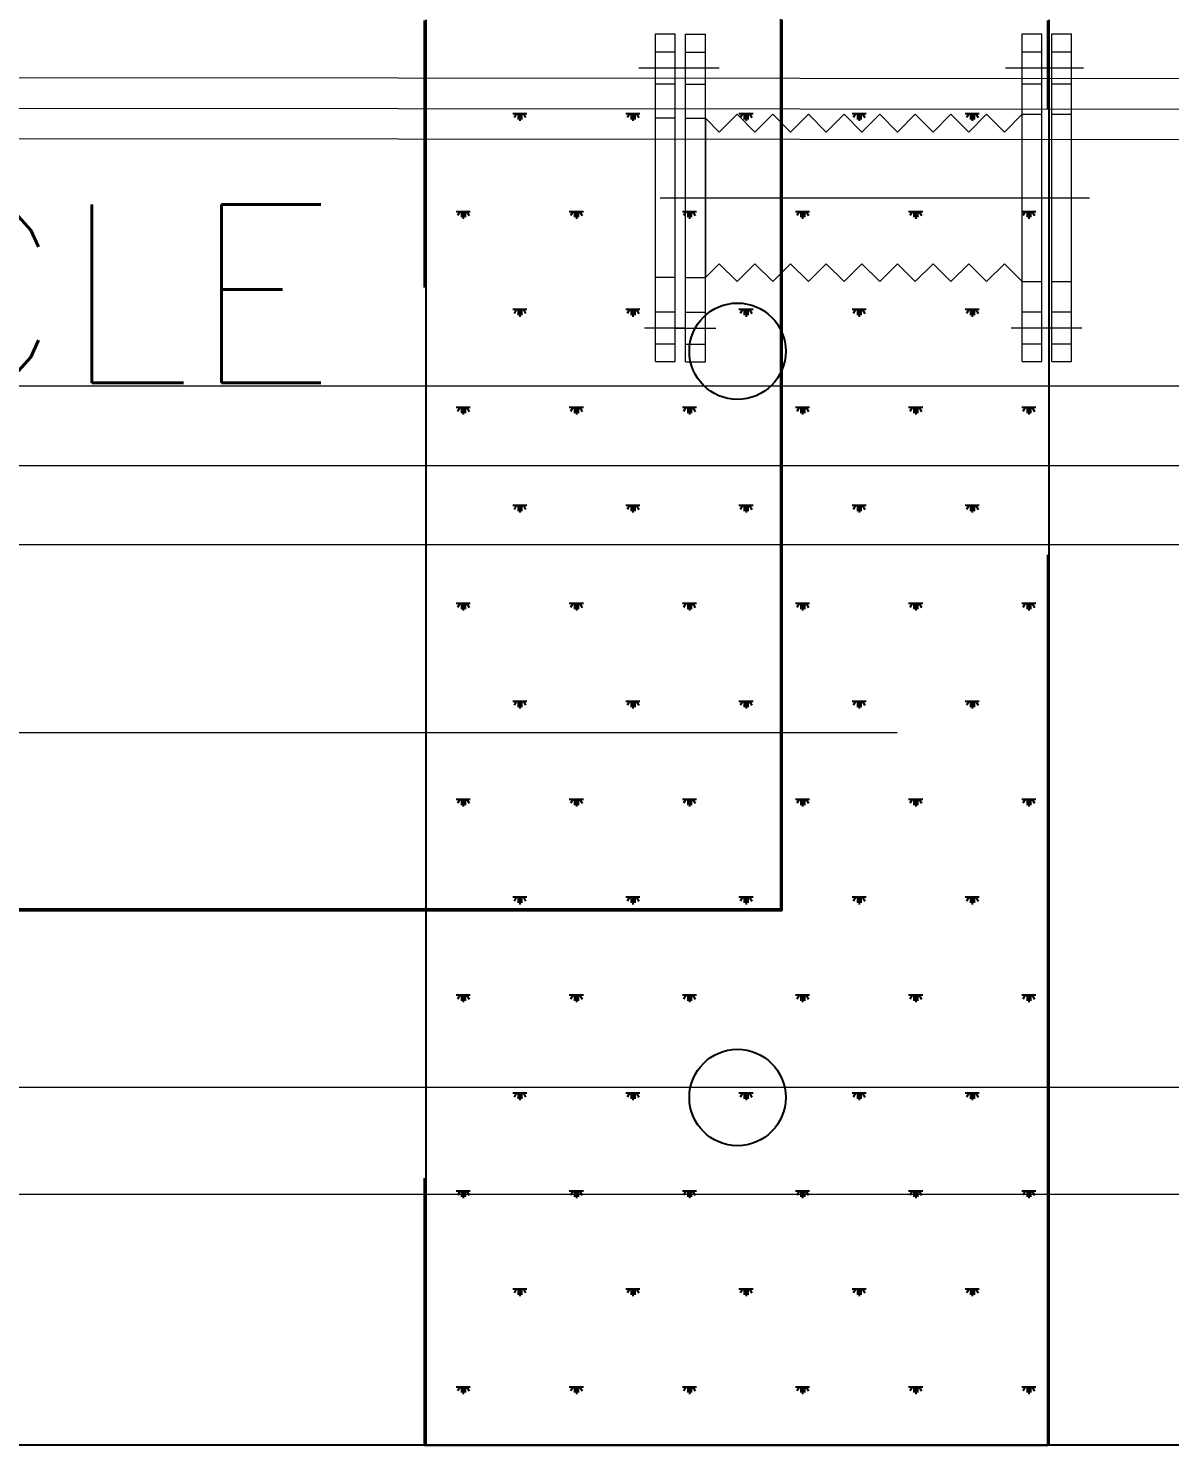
# Model space of a CAD drawing. Header units: metres. Extents: x 531759 to 532310, y 2675082 to 2675319.
# Drawn here: x 532016.953 to 532017.594, y 2675212.773 to 2675213.569 of the extents above; entities that cross this region are included whole.
import ezdxf

# ---------------------------------------------------------------- set-up
doc = ezdxf.new("R2010")
doc.units = ezdxf.units.M
doc.header["$MEASUREMENT"] = 0
for name, pattern in [('CENTER', [2, 1.25, -0.25, 0.25, -0.25]), ('CENTER2', [1.125, 0.75, -0.125, 0.125, -0.125]), ('DASHED', [0.75, 0.5, -0.25]), ('HIDDEN', [0.375, 0.25, -0.125])]:
    doc.linetypes.add(name, pattern=pattern)
doc.layers.add('IDT', color=7, linetype='Continuous')
doc.layers.add('MMS Block Numbering', color=7, linetype='Continuous')
doc.styles.add('Adani Regular', font='Adani Regular.ttf')
doc.styles.add('RomanS', font='romans.shx')
doc.linetypes.add('FOUNDATION LAYOUT$0$FENCELINE1', pattern='A,6.35,-2.54,[133,ltypeshp.shx,S=2.54,R=0,X=-2.54,Y=0],-2.54,25.4', length=36.83)

# ---------------------------------------------------------------- blocks, each defined once
blk = doc.blocks.new('IDT')
at = {"layer": 'IDT', "color": 8}
for p, q in [((23.40527, 22.48539), (23.40527, 21.68539)), ((23.75527, 22.48539), (23.40527, 22.48539)), ((23.75527, 21.68539), (23.75527, 22.48539)), ((23.55603, 22.18462), (23.55603, 21.68462)), ((23.55603, 22.18462), (24.75603, 22.18462)), ((23.55603, 22.18462), (23.55603, 21.68462)), ((23.55603, 22.18462), (24.75603, 22.18462))]:
    blk.add_line(p, q, dxfattribs=at)
at = {"layer": 'IDT', "color": 8, "linetype": 'HIDDEN', "ltscale": 2}
for p, q in [((23.40603, 22.48562), (23.40603, 21.68562)), ((23.75603, 22.48562), (23.40603, 22.48562)), ((23.40603, 22.48562), (23.40603, 21.68562)), ((23.75603, 22.48562), (23.40603, 22.48562)), ((23.75603, 22.48562), (23.75603, 22.33562)), ((23.75603, 22.48562), (23.75603, 22.33562)), ((23.75603, 21.83562), (23.75603, 21.68562)), ((23.75603, 21.83562), (23.75603, 21.68562))]:
    blk.add_line(p, q, dxfattribs=at)
at = {"layer": 'IDT', "color": 8, "linetype": 'Continuous'}
for p, q in [((23.41677, 22.45293), (23.41677, 22.4569)), ((23.48027, 22.45293), (23.48027, 22.4569)), ((23.54377, 22.45293), (23.54377, 22.4569)), ((23.60727, 22.45293), (23.60727, 22.4569)), ((23.67077, 22.45293), (23.67077, 22.4569)), ((23.73427, 22.45293), (23.73427, 22.4569)), ((23.4128, 22.45293), (23.42074, 22.45293)), ((23.41479, 22.45293), (23.41352, 22.45513)), ((23.41578, 22.45293), (23.41578, 22.4561)), ((23.41776, 22.45293), (23.41776, 22.4561)), ((23.41876, 22.45293), (23.42003, 22.45513)), ((23.4763, 22.45293), (23.48424, 22.45293)), ((23.47829, 22.45293), (23.47702, 22.45513)), ((23.47928, 22.45293), (23.47928, 22.4561)), ((23.48126, 22.45293), (23.48126, 22.4561)), ((23.48226, 22.45293), (23.48353, 22.45513)), ((23.5398, 22.45293), (23.54774, 22.45293)), ((23.54179, 22.45293), (23.54052, 22.45513)), ((23.54278, 22.45293), (23.54278, 22.4561)), ((23.54476, 22.45293), (23.54476, 22.4561)), ((23.54576, 22.45293), (23.54703, 22.45513)), ((23.6033, 22.45293), (23.61124, 22.45293)), ((23.60529, 22.45293), (23.60402, 22.45513)), ((23.60628, 22.45293), (23.60628, 22.4561)), ((23.60826, 22.45293), (23.60826, 22.4561)), ((23.60926, 22.45293), (23.61053, 22.45513)), ((23.6668, 22.45293), (23.67474, 22.45293)), ((23.66879, 22.45293), (23.66752, 22.45513)), ((23.66978, 22.45293), (23.66978, 22.4561)), ((23.67176, 22.45293), (23.67176, 22.4561)), ((23.67276, 22.45293), (23.67403, 22.45513)), ((23.7303, 22.45293), (23.73824, 22.45293)), ((23.73229, 22.45293), (23.73102, 22.45513)), ((23.73328, 22.45293), (23.73328, 22.4561)), ((23.73526, 22.45293), (23.73526, 22.4561)), ((23.73626, 22.45293), (23.73753, 22.45513)), ((23.44753, 22.39793), (23.44753, 22.40111)), ((23.44852, 22.39793), (23.44852, 22.4019)), ((23.44951, 22.39793), (23.44951, 22.40111)), ((23.51103, 22.39793), (23.51103, 22.40111)), ((23.51202, 22.39793), (23.51202, 22.4019)), ((23.51301, 22.39793), (23.51301, 22.40111)), ((23.57453, 22.39793), (23.57453, 22.40111)), ((23.57552, 22.39793), (23.57552, 22.4019)), ((23.57651, 22.39793), (23.57651, 22.40111)), ((23.63803, 22.39793), (23.63803, 22.40111)), ((23.63902, 22.39793), (23.63902, 22.4019)), ((23.64001, 22.39793), (23.64001, 22.40111)), ((23.70153, 22.39793), (23.70153, 22.40111)), ((23.70252, 22.39793), (23.70252, 22.4019)), ((23.70351, 22.39793), (23.70351, 22.40111)), ((23.44455, 22.39793), (23.45249, 22.39793)), ((23.44654, 22.39793), (23.44527, 22.40013)), ((23.45051, 22.39794), (23.45178, 22.40013)), ((23.50805, 22.39793), (23.51599, 22.39793)), ((23.51004, 22.39793), (23.50877, 22.40013)), ((23.51401, 22.39794), (23.51528, 22.40013)), ((23.57155, 22.39793), (23.57949, 22.39793)), ((23.57354, 22.39793), (23.57227, 22.40013)), ((23.57751, 22.39794), (23.57878, 22.40013)), ((23.63505, 22.39793), (23.64299, 22.39793)), ((23.63704, 22.39793), (23.63577, 22.40013)), ((23.64101, 22.39794), (23.64228, 22.40013)), ((23.69855, 22.39793), (23.70649, 22.39793)), ((23.70054, 22.39793), (23.69927, 22.40013)), ((23.70451, 22.39794), (23.70578, 22.40013)), ((23.41578, 22.34294), (23.41578, 22.34612)), ((23.41677, 22.34294), (23.41677, 22.34691)), ((23.41776, 22.34294), (23.41776, 22.34612)), ((23.47928, 22.34294), (23.47928, 22.34612)), ((23.48027, 22.34294), (23.48027, 22.34691)), ((23.48126, 22.34294), (23.48126, 22.34612)), ((23.54278, 22.34294), (23.54278, 22.34612)), ((23.54377, 22.34294), (23.54377, 22.34691)), ((23.54476, 22.34294), (23.54476, 22.34612)), ((23.60628, 22.34294), (23.60628, 22.34612)), ((23.60727, 22.34294), (23.60727, 22.34691)), ((23.60826, 22.34294), (23.60826, 22.34612)), ((23.66978, 22.34294), (23.66978, 22.34612)), ((23.67077, 22.34294), (23.67077, 22.34691)), ((23.67176, 22.34294), (23.67176, 22.34612)), ((23.73328, 22.34294), (23.73328, 22.34612)), ((23.73427, 22.34294), (23.73427, 22.34691)), ((23.73526, 22.34294), (23.73526, 22.34612)), ((23.4128, 22.34294), (23.42074, 22.34294)), ((23.41479, 22.34294), (23.41352, 22.34514)), ((23.41876, 22.34294), (23.42003, 22.34514)), ((23.4763, 22.34294), (23.48424, 22.34294)), ((23.47829, 22.34294), (23.47702, 22.34514)), ((23.48226, 22.34294), (23.48353, 22.34514)), ((23.5398, 22.34294), (23.54774, 22.34294)), ((23.54179, 22.34294), (23.54052, 22.34514)), ((23.54576, 22.34294), (23.54703, 22.34514)), ((23.6033, 22.34294), (23.61124, 22.34294)), ((23.60529, 22.34294), (23.60402, 22.34514)), ((23.60926, 22.34294), (23.61053, 22.34514)), ((23.6668, 22.34294), (23.67474, 22.34294)), ((23.66879, 22.34294), (23.66752, 22.34514)), ((23.67276, 22.34294), (23.67403, 22.34514)), ((23.7303, 22.34294), (23.73824, 22.34294)), ((23.73229, 22.34294), (23.73102, 22.34514)), ((23.73626, 22.34294), (23.73753, 22.34514)), ((23.44654, 22.28795), (23.44527, 22.29015)), ((23.44753, 22.28795), (23.44753, 22.29112)), ((23.44852, 22.28795), (23.44852, 22.29192)), ((23.44951, 22.28795), (23.44951, 22.29112)), ((23.45051, 22.28795), (23.45178, 22.29015)), ((23.51004, 22.28795), (23.50877, 22.29015)), ((23.51103, 22.28795), (23.51103, 22.29112)), ((23.51202, 22.28795), (23.51202, 22.29192)), ((23.51301, 22.28795), (23.51301, 22.29112)), ((23.51401, 22.28795), (23.51528, 22.29015)), ((23.57354, 22.28795), (23.57227, 22.29015)), ((23.57453, 22.28795), (23.57453, 22.29112)), ((23.57552, 22.28795), (23.57552, 22.29192)), ((23.57651, 22.28795), (23.57651, 22.29112)), ((23.57751, 22.28795), (23.57878, 22.29015)), ((23.63704, 22.28795), (23.63577, 22.29015)), ((23.63803, 22.28795), (23.63803, 22.29112)), ((23.63902, 22.28795), (23.63902, 22.29192)), ((23.64001, 22.28795), (23.64001, 22.29112)), ((23.64101, 22.28795), (23.64228, 22.29015)), ((23.70054, 22.28795), (23.69927, 22.29015)), ((23.70153, 22.28795), (23.70153, 22.29112)), ((23.70252, 22.28795), (23.70252, 22.29192)), ((23.70351, 22.28795), (23.70351, 22.29112)), ((23.70451, 22.28795), (23.70578, 22.29015)), ((23.44455, 22.28795), (23.45249, 22.28795)), ((23.50805, 22.28795), (23.51599, 22.28795)), ((23.57155, 22.28795), (23.57949, 22.28795)), ((23.63505, 22.28795), (23.64299, 22.28795)), ((23.69855, 22.28795), (23.70649, 22.28795)), ((23.41479, 22.23296), (23.41352, 22.23516)), ((23.41578, 22.23296), (23.41578, 22.23613)), ((23.41677, 22.23296), (23.41677, 22.23693)), ((23.41776, 22.23296), (23.41776, 22.23613)), ((23.41876, 22.23296), (23.42003, 22.23516)), ((23.47829, 22.23296), (23.47702, 22.23516)), ((23.47928, 22.23296), (23.47928, 22.23613)), ((23.48027, 22.23296), (23.48027, 22.23693)), ((23.48126, 22.23296), (23.48126, 22.23613)), ((23.48226, 22.23296), (23.48353, 22.23516)), ((23.54179, 22.23296), (23.54052, 22.23516)), ((23.54278, 22.23296), (23.54278, 22.23613)), ((23.54377, 22.23296), (23.54377, 22.23693)), ((23.54476, 22.23296), (23.54476, 22.23613)), ((23.54576, 22.23296), (23.54703, 22.23516)), ((23.60529, 22.23296), (23.60402, 22.23516)), ((23.60628, 22.23296), (23.60628, 22.23613)), ((23.60727, 22.23296), (23.60727, 22.23693)), ((23.60826, 22.23296), (23.60826, 22.23613)), ((23.60926, 22.23296), (23.61053, 22.23516)), ((23.66879, 22.23296), (23.66752, 22.23516)), ((23.66978, 22.23296), (23.66978, 22.23613)), ((23.67077, 22.23296), (23.67077, 22.23693)), ((23.67176, 22.23296), (23.67176, 22.23613)), ((23.67276, 22.23296), (23.67403, 22.23516)), ((23.73229, 22.23296), (23.73102, 22.23516)), ((23.73328, 22.23296), (23.73328, 22.23613)), ((23.73427, 22.23296), (23.73427, 22.23693)), ((23.73526, 22.23296), (23.73526, 22.23613)), ((23.73626, 22.23296), (23.73753, 22.23516)), ((23.4128, 22.23296), (23.42074, 22.23296)), ((23.4763, 22.23296), (23.48424, 22.23296)), ((23.5398, 22.23296), (23.54774, 22.23296)), ((23.6033, 22.23296), (23.61124, 22.23296)), ((23.6668, 22.23296), (23.67474, 22.23296)), ((23.7303, 22.23296), (23.73824, 22.23296)), ((23.44654, 22.17796), (23.44527, 22.18016)), ((23.44753, 22.17796), (23.44753, 22.18114)), ((23.44852, 22.17796), (23.44852, 22.18193)), ((23.44951, 22.17796), (23.44951, 22.18114)), ((23.45051, 22.17796), (23.45178, 22.18016)), ((23.51004, 22.17796), (23.50877, 22.18016)), ((23.51103, 22.17796), (23.51103, 22.18114)), ((23.51202, 22.17796), (23.51202, 22.18193)), ((23.51301, 22.17796), (23.51301, 22.18114)), ((23.51401, 22.17796), (23.51528, 22.18016)), ((23.57354, 22.17796), (23.57227, 22.18016)), ((23.57453, 22.17796), (23.57453, 22.18114)), ((23.57552, 22.17796), (23.57552, 22.18193)), ((23.57651, 22.17796), (23.57651, 22.18114)), ((23.57751, 22.17796), (23.57878, 22.18016)), ((23.63704, 22.17796), (23.63577, 22.18016)), ((23.63803, 22.17796), (23.63803, 22.18114)), ((23.63902, 22.17796), (23.63902, 22.18193)), ((23.64001, 22.17796), (23.64001, 22.18114)), ((23.64101, 22.17796), (23.64228, 22.18016)), ((23.70054, 22.17796), (23.69927, 22.18016)), ((23.70153, 22.17796), (23.70153, 22.18114)), ((23.70252, 22.17796), (23.70252, 22.18193)), ((23.70351, 22.17796), (23.70351, 22.18114)), ((23.70451, 22.17796), (23.70578, 22.18016)), ((23.44455, 22.17796), (23.45249, 22.17796)), ((23.50805, 22.17796), (23.51599, 22.17796)), ((23.57155, 22.17796), (23.57949, 22.17796)), ((23.63505, 22.17796), (23.64299, 22.17796)), ((23.69855, 22.17796), (23.70649, 22.17796)), ((23.4128, 22.12297), (23.42074, 22.12297)), ((23.41479, 22.12297), (23.41352, 22.12517)), ((23.41578, 22.12297), (23.41578, 22.12615)), ((23.41677, 22.12297), (23.41677, 22.12694)), ((23.41776, 22.12297), (23.41776, 22.12615)), ((23.41876, 22.12297), (23.42003, 22.12517)), ((23.4763, 22.12297), (23.48424, 22.12297)), ((23.47829, 22.12297), (23.47702, 22.12517)), ((23.47928, 22.12297), (23.47928, 22.12615)), ((23.48027, 22.12297), (23.48027, 22.12694)), ((23.48126, 22.12297), (23.48126, 22.12615)), ((23.48226, 22.12297), (23.48353, 22.12517)), ((23.5398, 22.12297), (23.54774, 22.12297)), ((23.54179, 22.12297), (23.54052, 22.12517)), ((23.54278, 22.12297), (23.54278, 22.12615)), ((23.54377, 22.12297), (23.54377, 22.12694)), ((23.54476, 22.12297), (23.54476, 22.12615)), ((23.54576, 22.12297), (23.54703, 22.12517)), ((23.6033, 22.12297), (23.61124, 22.12297)), ((23.60529, 22.12297), (23.60402, 22.12517)), ((23.60628, 22.12297), (23.60628, 22.12615)), ((23.60727, 22.12297), (23.60727, 22.12694)), ((23.60826, 22.12297), (23.60826, 22.12615)), ((23.60926, 22.12297), (23.61053, 22.12517)), ((23.6668, 22.12297), (23.67474, 22.12297)), ((23.66879, 22.12297), (23.66752, 22.12517)), ((23.66978, 22.12297), (23.66978, 22.12615)), ((23.67077, 22.12297), (23.67077, 22.12694)), ((23.67176, 22.12297), (23.67176, 22.12615)), ((23.67276, 22.12297), (23.67403, 22.12517)), ((23.7303, 22.12297), (23.73824, 22.12297)), ((23.73229, 22.12297), (23.73102, 22.12517)), ((23.73328, 22.12297), (23.73328, 22.12615)), ((23.73427, 22.12297), (23.73427, 22.12694)), ((23.73526, 22.12297), (23.73526, 22.12615)), ((23.73626, 22.12297), (23.73753, 22.12517)), ((23.44455, 22.06798), (23.45249, 22.06798)), ((23.44654, 22.06798), (23.44527, 22.07018)), ((23.44753, 22.06798), (23.44753, 22.07115)), ((23.44852, 22.06798), (23.44852, 22.07195)), ((23.44951, 22.06798), (23.44951, 22.07115)), ((23.45051, 22.06798), (23.45178, 22.07018)), ((23.50805, 22.06798), (23.51599, 22.06798)), ((23.51004, 22.06798), (23.50877, 22.07018)), ((23.51103, 22.06798), (23.51103, 22.07115)), ((23.51202, 22.06798), (23.51202, 22.07195)), ((23.51301, 22.06798), (23.51301, 22.07115)), ((23.51401, 22.06798), (23.51528, 22.07018)), ((23.57155, 22.06798), (23.57949, 22.06798)), ((23.57354, 22.06798), (23.57227, 22.07018)), ((23.57453, 22.06798), (23.57453, 22.07115)), ((23.57552, 22.06798), (23.57552, 22.07195)), ((23.57651, 22.06798), (23.57651, 22.07115)), ((23.57751, 22.06798), (23.57878, 22.07018)), ((23.63505, 22.06798), (23.64299, 22.06798)), ((23.63704, 22.06798), (23.63577, 22.07018)), ((23.63803, 22.06798), (23.63803, 22.07115)), ((23.63902, 22.06798), (23.63902, 22.07195)), ((23.64001, 22.06798), (23.64001, 22.07115)), ((23.64101, 22.06798), (23.64228, 22.07018)), ((23.69855, 22.06798), (23.70649, 22.06798)), ((23.70054, 22.06798), (23.69927, 22.07018)), ((23.70153, 22.06798), (23.70153, 22.07115)), ((23.70252, 22.06798), (23.70252, 22.07195)), ((23.70351, 22.06798), (23.70351, 22.07115)), ((23.70451, 22.06798), (23.70578, 22.07018)), ((23.4128, 22.01299), (23.42074, 22.01299)), ((23.41479, 22.01299), (23.41352, 22.01519)), ((23.41578, 22.01299), (23.41578, 22.01616)), ((23.41677, 22.01299), (23.41677, 22.01696)), ((23.41776, 22.01299), (23.41776, 22.01616)), ((23.41876, 22.01299), (23.42003, 22.01519)), ((23.4763, 22.01299), (23.48424, 22.01299)), ((23.47829, 22.01299), (23.47702, 22.01519)), ((23.47928, 22.01299), (23.47928, 22.01616)), ((23.48027, 22.01299), (23.48027, 22.01696)), ((23.48126, 22.01299), (23.48126, 22.01616)), ((23.48226, 22.01299), (23.48353, 22.01519)), ((23.5398, 22.01299), (23.54774, 22.01299)), ((23.54179, 22.01299), (23.54052, 22.01519)), ((23.54278, 22.01299), (23.54278, 22.01616)), ((23.54377, 22.01299), (23.54377, 22.01696)), ((23.54476, 22.01299), (23.54476, 22.01616)), ((23.54576, 22.01299), (23.54703, 22.01519)), ((23.6033, 22.01299), (23.61124, 22.01299)), ((23.60529, 22.01299), (23.60402, 22.01519)), ((23.60628, 22.01299), (23.60628, 22.01616)), ((23.60727, 22.01299), (23.60727, 22.01696)), ((23.60826, 22.01299), (23.60826, 22.01616)), ((23.60926, 22.01299), (23.61053, 22.01519)), ((23.6668, 22.01299), (23.67474, 22.01299)), ((23.66879, 22.01299), (23.66752, 22.01519)), ((23.66978, 22.01299), (23.66978, 22.01616)), ((23.67077, 22.01299), (23.67077, 22.01696)), ((23.67176, 22.01299), (23.67176, 22.01616)), ((23.67276, 22.01299), (23.67403, 22.01519)), ((23.7303, 22.01299), (23.73824, 22.01299)), ((23.73229, 22.01299), (23.73102, 22.01519)), ((23.73328, 22.01299), (23.73328, 22.01616)), ((23.73427, 22.01299), (23.73427, 22.01696)), ((23.73526, 22.01299), (23.73526, 22.01616)), ((23.73626, 22.01299), (23.73753, 22.01519)), ((23.44455, 21.95799), (23.45249, 21.95799)), ((23.44654, 21.95799), (23.44527, 21.96019)), ((23.44753, 21.95799), (23.44753, 21.96117)), ((23.44852, 21.95799), (23.44852, 21.96196)), ((23.44951, 21.95799), (23.44951, 21.96117)), ((23.45051, 21.95799), (23.45178, 21.96019)), ((23.50805, 21.95799), (23.51599, 21.95799)), ((23.51004, 21.95799), (23.50877, 21.96019)), ((23.51103, 21.95799), (23.51103, 21.96117)), ((23.51202, 21.95799), (23.51202, 21.96196)), ((23.51301, 21.95799), (23.51301, 21.96117)), ((23.51401, 21.95799), (23.51528, 21.96019)), ((23.57155, 21.95799), (23.57949, 21.95799)), ((23.57354, 21.95799), (23.57227, 21.96019)), ((23.57453, 21.95799), (23.57453, 21.96117)), ((23.57552, 21.95799), (23.57552, 21.96196)), ((23.57651, 21.95799), (23.57651, 21.96117)), ((23.57751, 21.95799), (23.57878, 21.96019)), ((23.63505, 21.95799), (23.64299, 21.95799)), ((23.63704, 21.95799), (23.63577, 21.96019)), ((23.63803, 21.95799), (23.63803, 21.96117)), ((23.63902, 21.95799), (23.63902, 21.96196)), ((23.64001, 21.95799), (23.64001, 21.96117)), ((23.64101, 21.95799), (23.64228, 21.96019)), ((23.69855, 21.95799), (23.70649, 21.95799)), ((23.70054, 21.95799), (23.69927, 21.96019)), ((23.70153, 21.95799), (23.70153, 21.96117)), ((23.70252, 21.95799), (23.70252, 21.96196)), ((23.70351, 21.95799), (23.70351, 21.96117)), ((23.70451, 21.95799), (23.70578, 21.96019)), ((23.4128, 21.903), (23.42074, 21.903)), ((23.41479, 21.903), (23.41352, 21.9052)), ((23.41578, 21.903), (23.41578, 21.90618)), ((23.41677, 21.903), (23.41677, 21.90697)), ((23.41776, 21.903), (23.41776, 21.90618)), ((23.41876, 21.903), (23.42003, 21.9052)), ((23.4763, 21.903), (23.48424, 21.903)), ((23.47829, 21.903), (23.47702, 21.9052)), ((23.47928, 21.903), (23.47928, 21.90618)), ((23.48027, 21.903), (23.48027, 21.90697)), ((23.48126, 21.903), (23.48126, 21.90618)), ((23.48226, 21.903), (23.48353, 21.9052)), ((23.5398, 21.903), (23.54774, 21.903)), ((23.54179, 21.903), (23.54052, 21.9052)), ((23.54278, 21.903), (23.54278, 21.90618)), ((23.54377, 21.903), (23.54377, 21.90697)), ((23.54476, 21.903), (23.54476, 21.90618)), ((23.54576, 21.903), (23.54703, 21.9052)), ((23.6033, 21.903), (23.61124, 21.903)), ((23.60529, 21.903), (23.60402, 21.9052)), ((23.60628, 21.903), (23.60628, 21.90618)), ((23.60727, 21.903), (23.60727, 21.90697)), ((23.60826, 21.903), (23.60826, 21.90618)), ((23.60926, 21.903), (23.61053, 21.9052)), ((23.6668, 21.903), (23.67474, 21.903)), ((23.66879, 21.903), (23.66752, 21.9052)), ((23.66978, 21.903), (23.66978, 21.90618)), ((23.67077, 21.903), (23.67077, 21.90697)), ((23.67176, 21.903), (23.67176, 21.90618)), ((23.67276, 21.903), (23.67403, 21.9052)), ((23.7303, 21.903), (23.73824, 21.903)), ((23.73229, 21.903), (23.73102, 21.9052)), ((23.73328, 21.903), (23.73328, 21.90618)), ((23.73427, 21.903), (23.73427, 21.90697)), ((23.73526, 21.903), (23.73526, 21.90618)), ((23.73626, 21.903), (23.73753, 21.9052)), ((23.44852, 21.84801), (23.44852, 21.85198)), ((23.51202, 21.84801), (23.51202, 21.85198)), ((23.57552, 21.84801), (23.57552, 21.85198)), ((23.63902, 21.84801), (23.63902, 21.85198)), ((23.70252, 21.84801), (23.70252, 21.85198)), ((23.44455, 21.84801), (23.45249, 21.84801)), ((23.44654, 21.84801), (23.44527, 21.85021)), ((23.44753, 21.84801), (23.44753, 21.85118)), ((23.44951, 21.84801), (23.44951, 21.85118)), ((23.45051, 21.84801), (23.45178, 21.85021)), ((23.50805, 21.84801), (23.51599, 21.84801)), ((23.51004, 21.84801), (23.50877, 21.85021)), ((23.51103, 21.84801), (23.51103, 21.85118)), ((23.51301, 21.84801), (23.51301, 21.85118)), ((23.51401, 21.84801), (23.51528, 21.85021)), ((23.57155, 21.84801), (23.57949, 21.84801)), ((23.57354, 21.84801), (23.57227, 21.85021)), ((23.57453, 21.84801), (23.57453, 21.85118)), ((23.57651, 21.84801), (23.57651, 21.85118)), ((23.57751, 21.84801), (23.57878, 21.85021)), ((23.63505, 21.84801), (23.64299, 21.84801)), ((23.63704, 21.84801), (23.63577, 21.85021)), ((23.63803, 21.84801), (23.63803, 21.85118)), ((23.64001, 21.84801), (23.64001, 21.85118)), ((23.64101, 21.84801), (23.64228, 21.85021)), ((23.69855, 21.84801), (23.70649, 21.84801)), ((23.70054, 21.84801), (23.69927, 21.85021)), ((23.70153, 21.84801), (23.70153, 21.85118)), ((23.70351, 21.84801), (23.70351, 21.85118)), ((23.70451, 21.84801), (23.70578, 21.85021)), ((23.41578, 21.79302), (23.41578, 21.79619)), ((23.41677, 21.79302), (23.41677, 21.79698)), ((23.41776, 21.79302), (23.41776, 21.79619)), ((23.47928, 21.79302), (23.47928, 21.79619)), ((23.48027, 21.79302), (23.48027, 21.79698)), ((23.48126, 21.79302), (23.48126, 21.79619)), ((23.54278, 21.79302), (23.54278, 21.79619)), ((23.54377, 21.79302), (23.54377, 21.79698)), ((23.54476, 21.79302), (23.54476, 21.79619)), ((23.60628, 21.79302), (23.60628, 21.79619)), ((23.60727, 21.79302), (23.60727, 21.79698)), ((23.60826, 21.79302), (23.60826, 21.79619)), ((23.66978, 21.79302), (23.66978, 21.79619)), ((23.67077, 21.79302), (23.67077, 21.79698)), ((23.67176, 21.79302), (23.67176, 21.79619)), ((23.73328, 21.79302), (23.73328, 21.79619)), ((23.73427, 21.79302), (23.73427, 21.79698)), ((23.73526, 21.79302), (23.73526, 21.79619)), ((23.4128, 21.79302), (23.42074, 21.79302)), ((23.41479, 21.79302), (23.41352, 21.79522)), ((23.41876, 21.79302), (23.42003, 21.79522)), ((23.4763, 21.79302), (23.48424, 21.79302)), ((23.47829, 21.79302), (23.47702, 21.79522)), ((23.48226, 21.79302), (23.48353, 21.79522)), ((23.5398, 21.79302), (23.54774, 21.79302)), ((23.54179, 21.79302), (23.54052, 21.79522)), ((23.54576, 21.79302), (23.54703, 21.79522)), ((23.6033, 21.79302), (23.61124, 21.79302)), ((23.60529, 21.79302), (23.60402, 21.79522)), ((23.60926, 21.79302), (23.61053, 21.79522)), ((23.6668, 21.79302), (23.67474, 21.79302)), ((23.66879, 21.79302), (23.66752, 21.79522)), ((23.67276, 21.79302), (23.67403, 21.79522)), ((23.7303, 21.79302), (23.73824, 21.79302)), ((23.73229, 21.79302), (23.73102, 21.79522)), ((23.73626, 21.79302), (23.73753, 21.79522)), ((23.44753, 21.73802), (23.44753, 21.7412)), ((23.44852, 21.73802), (23.44852, 21.74199)), ((23.44951, 21.73802), (23.44951, 21.7412)), ((23.51103, 21.73802), (23.51103, 21.7412)), ((23.51202, 21.73802), (23.51202, 21.74199)), ((23.51301, 21.73802), (23.51301, 21.7412)), ((23.57453, 21.73802), (23.57453, 21.7412)), ((23.57552, 21.73802), (23.57552, 21.74199)), ((23.57651, 21.73802), (23.57651, 21.7412)), ((23.63803, 21.73802), (23.63803, 21.7412)), ((23.63902, 21.73802), (23.63902, 21.74199)), ((23.64001, 21.73802), (23.64001, 21.7412)), ((23.70153, 21.73802), (23.70153, 21.7412)), ((23.70252, 21.73802), (23.70252, 21.74199)), ((23.70351, 21.73802), (23.70351, 21.7412)), ((23.44455, 21.73802), (23.45249, 21.73802)), ((23.44654, 21.73802), (23.44527, 21.74022)), ((23.45051, 21.73802), (23.45178, 21.74022)), ((23.50805, 21.73802), (23.51599, 21.73802)), ((23.51004, 21.73802), (23.50877, 21.74022)), ((23.51401, 21.73802), (23.51528, 21.74022)), ((23.57155, 21.73802), (23.57949, 21.73802)), ((23.57354, 21.73802), (23.57227, 21.74022)), ((23.57751, 21.73802), (23.57878, 21.74022)), ((23.63505, 21.73802), (23.64299, 21.73802)), ((23.63704, 21.73802), (23.63577, 21.74022)), ((23.64101, 21.73802), (23.64228, 21.74022)), ((23.69855, 21.73802), (23.70649, 21.73802)), ((23.70054, 21.73802), (23.69927, 21.74022)), ((23.70451, 21.73802), (23.70578, 21.74022))]:
    blk.add_line(p, q, dxfattribs=at)
at = {"layer": 'IDT', "color": 8, "linetype": 'DASHED', "lineweight": 0, "ltscale": 20}
for p, q in [((24.53707, 22.34462), (9.8927, 22.34462)), ((24.53707, 22.34462), (9.8927, 22.34462)), ((9.8927, 22.22462), (24.53707, 22.22462)), ((9.8927, 22.22462), (24.53707, 22.22462))]:
    blk.add_line(p, q, dxfattribs=at)
at = {"layer": 'IDT', "color": 8, "linetype": 'CENTER2', "lineweight": 0, "ltscale": 500}
blk.add_line((24.52707, 22.28462), (9.8927, 22.28462), dxfattribs=at)
blk.add_line((24.52707, 22.28462), (9.8927, 22.28462), dxfattribs=at)
at = {"layer": 'IDT', "color": 8, "ltscale": 0.1}
for p, q in [((24.75527, 22.18539), (23.55527, 22.18539)), ((23.55527, 22.18539), (23.55527, 21.68539))]:
    blk.add_line(p, q, dxfattribs=at)
at = {"layer": 'IDT', "color": 8, "linetype": 'CENTER', "lineweight": 0, "ltscale": 100}
blk.add_line((23.4907, 22.08562), (24.86947, 22.08562), dxfattribs=at)
blk.add_line((23.4907, 22.08562), (24.86947, 22.08562), dxfattribs=at)
at = {"layer": 'IDT', "color": 0, "lineweight": 0}
for p, q in [((24.44107, 21.97997), (15.73303, 21.97997)), ((24.44107, 21.97997), (15.73303, 21.97997)), ((15.73303, 21.89097), (24.44107, 21.89097)), ((15.73303, 21.89097), (24.44107, 21.89097)), ((24.31633, 21.75171), (15.85838, 21.75832)), ((24.31633, 21.75171), (15.85838, 21.75832)), ((15.85838, 21.72432), (24.31633, 21.71771)), ((15.85838, 21.72432), (24.31633, 21.71771))]:
    blk.add_line(p, q, dxfattribs=at)
at = {"layer": 'IDT', "color": 0, "linetype": 'CENTER2', "lineweight": 0, "ltscale": 500}
for p, q in [((24.44107, 21.93547), (15.73303, 21.93547)), ((24.44107, 21.93547), (15.73303, 21.93547)), ((24.31633, 21.73471), (15.85838, 21.74132)), ((24.31633, 21.73471), (15.85838, 21.74132))]:
    blk.add_line(p, q, dxfattribs=at)
at = {"layer": 'IDT', "color": 8, "lineweight": 0, "ltscale": 10}
for p, q in [((23.3927, 21.87717), (23.3927, 21.69317)), ((23.40381, 21.87717), (23.3927, 21.87717)), ((23.3927, 21.87717), (23.3927, 21.69317)), ((23.40381, 21.87717), (23.3927, 21.87717)), ((23.40381, 21.87717), (23.40381, 21.69317)), ((23.40381, 21.87717), (23.40381, 21.69317)), ((23.40937, 21.87717), (23.40937, 21.69317)), ((23.42048, 21.87717), (23.40937, 21.87717)), ((23.40937, 21.87717), (23.40937, 21.69317)), ((23.42048, 21.87717), (23.40937, 21.87717)), ((23.42048, 21.87717), (23.42048, 21.69317)), ((23.42048, 21.87717), (23.42048, 21.69317)), ((23.59831, 21.8774), (23.59831, 21.6934)), ((23.60942, 21.8774), (23.59831, 21.8774)), ((23.59831, 21.8774), (23.59831, 21.6934)), ((23.60942, 21.8774), (23.59831, 21.8774)), ((23.60942, 21.8774), (23.60942, 21.6934)), ((23.60942, 21.8774), (23.60942, 21.6934)), ((23.61527, 21.87722), (23.61527, 21.69322)), ((23.62638, 21.87722), (23.61527, 21.87722)), ((23.61527, 21.87722), (23.61527, 21.69322)), ((23.62638, 21.87722), (23.61527, 21.87722)), ((23.62638, 21.87722), (23.62638, 21.69322)), ((23.62638, 21.87722), (23.62638, 21.69322)), ((23.40992, 21.85826), (23.38695, 21.85826)), ((23.40992, 21.85826), (23.38695, 21.85826)), ((23.42659, 21.85826), (23.40362, 21.85826)), ((23.42659, 21.85826), (23.40362, 21.85826)), ((23.61553, 21.85849), (23.59256, 21.85849)), ((23.61553, 21.85849), (23.59256, 21.85849)), ((23.63248, 21.85831), (23.60952, 21.85831)), ((23.63248, 21.85831), (23.60952, 21.85831)), ((23.42048, 21.83224), (23.43048, 21.82224)), ((23.42048, 21.83224), (23.43048, 21.82224)), ((23.43048, 21.82224), (23.44048, 21.83224)), ((23.43048, 21.82224), (23.44048, 21.83224)), ((23.44048, 21.83224), (23.45048, 21.82224)), ((23.44048, 21.83224), (23.45048, 21.82224)), ((23.45048, 21.82224), (23.46048, 21.83224)), ((23.45048, 21.82224), (23.46048, 21.83224)), ((23.46048, 21.83224), (23.47048, 21.82224)), ((23.46048, 21.83224), (23.47048, 21.82224)), ((23.47048, 21.82224), (23.48048, 21.83224)), ((23.47048, 21.82224), (23.48048, 21.83224)), ((23.48048, 21.83224), (23.49051, 21.82224)), ((23.48048, 21.83224), (23.49051, 21.82224)), ((23.49051, 21.82224), (23.50048, 21.83224)), ((23.49051, 21.82224), (23.50048, 21.83224)), ((23.50048, 21.83224), (23.51048, 21.82224)), ((23.50048, 21.83224), (23.51048, 21.82224)), ((23.51048, 21.82224), (23.52048, 21.83224)), ((23.51048, 21.82224), (23.52048, 21.83224)), ((23.52048, 21.83224), (23.53048, 21.82224)), ((23.52048, 21.83224), (23.53048, 21.82224)), ((23.53048, 21.82224), (23.54048, 21.83224)), ((23.53048, 21.82224), (23.54048, 21.83224)), ((23.54048, 21.83224), (23.55048, 21.82224)), ((23.54048, 21.83224), (23.55048, 21.82224)), ((23.55048, 21.82224), (23.56054, 21.83224)), ((23.55048, 21.82224), (23.56054, 21.83224)), ((23.56054, 21.83224), (23.57054, 21.82224)), ((23.56054, 21.83224), (23.57054, 21.82224)), ((23.57054, 21.82224), (23.58054, 21.83224)), ((23.57054, 21.82224), (23.58054, 21.83224)), ((23.58054, 21.83224), (23.59054, 21.82224)), ((23.58054, 21.83224), (23.59054, 21.82224)), ((23.59054, 21.82224), (23.59831, 21.83001)), ((23.59054, 21.82224), (23.59831, 21.83001)), ((23.49048, 21.82224), (23.49051, 21.82224)), ((23.49048, 21.82224), (23.49051, 21.82224)), ((23.60054, 21.82778), (23.60054, 21.82778)), ((23.60054, 21.82778), (23.60054, 21.82778)), ((23.62364, 21.78526), (23.38265, 21.78526)), ((23.62364, 21.78526), (23.38265, 21.78526)), ((23.42048, 21.73828), (23.43048, 21.74828)), ((23.42048, 21.73828), (23.43048, 21.74828)), ((23.43048, 21.74828), (23.44048, 21.73828)), ((23.43048, 21.74828), (23.44048, 21.73828)), ((23.44048, 21.73828), (23.45048, 21.74828)), ((23.44048, 21.73828), (23.45048, 21.74828)), ((23.45048, 21.74828), (23.46048, 21.73828)), ((23.45048, 21.74828), (23.46048, 21.73828)), ((23.46048, 21.73828), (23.47048, 21.74828)), ((23.46048, 21.73828), (23.47048, 21.74828)), ((23.47048, 21.74828), (23.48048, 21.73828)), ((23.47048, 21.74828), (23.48048, 21.73828)), ((23.48048, 21.73828), (23.49051, 21.74828)), ((23.48048, 21.73828), (23.49051, 21.74828)), ((23.49048, 21.74828), (23.49051, 21.74828)), ((23.49048, 21.74828), (23.49051, 21.74828)), ((23.49051, 21.74828), (23.50048, 21.73828)), ((23.49051, 21.74828), (23.50048, 21.73828)), ((23.50048, 21.73828), (23.51048, 21.74828)), ((23.50048, 21.73828), (23.51048, 21.74828)), ((23.51048, 21.74828), (23.52048, 21.73828)), ((23.51048, 21.74828), (23.52048, 21.73828)), ((23.52048, 21.73828), (23.53048, 21.74828)), ((23.52048, 21.73828), (23.53048, 21.74828)), ((23.53048, 21.74828), (23.54048, 21.73828)), ((23.53048, 21.74828), (23.54048, 21.73828)), ((23.54048, 21.73828), (23.55048, 21.74828)), ((23.54048, 21.73828), (23.55048, 21.74828)), ((23.55048, 21.74828), (23.56054, 21.73828)), ((23.55048, 21.74828), (23.56054, 21.73828)), ((23.56054, 21.73828), (23.57054, 21.74828)), ((23.56054, 21.73828), (23.57054, 21.74828)), ((23.57054, 21.74828), (23.58054, 21.73828)), ((23.57054, 21.74828), (23.58054, 21.73828)), ((23.58054, 21.73828), (23.59054, 21.74828)), ((23.58054, 21.73828), (23.59054, 21.74828)), ((23.59054, 21.74828), (23.59831, 21.74051)), ((23.59054, 21.74828), (23.59831, 21.74051)), ((23.60054, 21.74051), (23.60054, 21.74051)), ((23.60054, 21.74051), (23.60054, 21.74051)), ((23.41313, 21.71226), (23.38603, 21.71226)), ((23.41313, 21.71226), (23.38603, 21.71226)), ((23.4298, 21.71226), (23.4027, 21.71226)), ((23.4298, 21.71226), (23.4027, 21.71226)), ((23.61778, 21.71222), (23.59068, 21.71222)), ((23.61778, 21.71222), (23.59068, 21.71222)), ((23.6357, 21.71231), (23.6086, 21.71231)), ((23.6357, 21.71231), (23.6086, 21.71231)), ((23.40381, 21.69317), (23.3927, 21.69317)), ((23.40381, 21.69317), (23.3927, 21.69317)), ((23.42048, 21.69317), (23.40937, 21.69317)), ((23.42048, 21.69317), (23.40937, 21.69317)), ((23.60942, 21.6934), (23.59831, 21.6934)), ((23.60942, 21.6934), (23.59831, 21.6934)), ((23.62638, 21.69322), (23.61527, 21.69322)), ((23.62638, 21.69322), (23.61527, 21.69322))]:
    blk.add_line(p, q, dxfattribs=at)
at = {"layer": 'IDT', "color": 8, "linetype": 'DASHED', "lineweight": 0, "ltscale": 10}
for p, q in [((23.40381, 21.86726), (23.3927, 21.86726)), ((23.40381, 21.86726), (23.3927, 21.86726)), ((23.42048, 21.86726), (23.40937, 21.86726)), ((23.42048, 21.86726), (23.40937, 21.86726)), ((23.60942, 21.86749), (23.59831, 21.86749)), ((23.60942, 21.86749), (23.59831, 21.86749)), ((23.62638, 21.86731), (23.61527, 21.86731)), ((23.62638, 21.86731), (23.61527, 21.86731)), ((23.40381, 21.84926), (23.3927, 21.84926)), ((23.40381, 21.84926), (23.3927, 21.84926)), ((23.42048, 21.84926), (23.40937, 21.84926)), ((23.42048, 21.84926), (23.40937, 21.84926)), ((23.60942, 21.84949), (23.59831, 21.84949)), ((23.60942, 21.84949), (23.59831, 21.84949)), ((23.62638, 21.84931), (23.61527, 21.84931)), ((23.62638, 21.84931), (23.61527, 21.84931)), ((23.40381, 21.83224), (23.3927, 21.83224)), ((23.40381, 21.83224), (23.3927, 21.83224)), ((23.42048, 21.83224), (23.40937, 21.83224)), ((23.42048, 21.83224), (23.40937, 21.83224)), ((23.60942, 21.83001), (23.59831, 21.83001)), ((23.60942, 21.83001), (23.59831, 21.83001)), ((23.62638, 21.82983), (23.61527, 21.82983)), ((23.62638, 21.82983), (23.61527, 21.82983)), ((23.60942, 21.74051), (23.59831, 21.74051)), ((23.60942, 21.74051), (23.59831, 21.74051)), ((23.40381, 21.73828), (23.3927, 21.73828)), ((23.40381, 21.73828), (23.3927, 21.73828)), ((23.42048, 21.73828), (23.40937, 21.73828)), ((23.42048, 21.73828), (23.40937, 21.73828)), ((23.62638, 21.74033), (23.61527, 21.74033)), ((23.62638, 21.74033), (23.61527, 21.74033)), ((23.40381, 21.72126), (23.3927, 21.72126)), ((23.40381, 21.72126), (23.3927, 21.72126)), ((23.42048, 21.72126), (23.40937, 21.72126)), ((23.42048, 21.72126), (23.40937, 21.72126)), ((23.60942, 21.72149), (23.59831, 21.72149)), ((23.60942, 21.72149), (23.59831, 21.72149)), ((23.62638, 21.72131), (23.61527, 21.72131)), ((23.62638, 21.72131), (23.61527, 21.72131)), ((23.40381, 21.70326), (23.3927, 21.70326)), ((23.40381, 21.70326), (23.3927, 21.70326)), ((23.42048, 21.70326), (23.40937, 21.70326)), ((23.42048, 21.70326), (23.40937, 21.70326)), ((23.60942, 21.70349), (23.59831, 21.70349)), ((23.60942, 21.70349), (23.59831, 21.70349)), ((23.62638, 21.70331), (23.61527, 21.70331)), ((23.62638, 21.70331), (23.61527, 21.70331))]:
    blk.add_line(p, q, dxfattribs=at)
at = {"layer": 'IDT', "color": 8, "lineweight": 0}
blk.add_line((23.59831, 21.74051), (23.59831, 21.83001), dxfattribs=at)
blk.add_line((23.59831, 21.74051), (23.59831, 21.83001), dxfattribs=at)
at = {"layer": 'IDT', "color": 7, "linetype": 'FOUNDATION LAYOUT$0$FENCELINE1', "ltscale": 0.01}
blk.add_lwpolyline([(33.90203, 18.41015), (33.90181, 22.48539), (21.41066, 22.48539)], dxfattribs=at)
at = {"layer": 'IDT', "color": 8}
for centre in [(23.58027, 22.29039), (23.58027, 21.87139)]:
    blk.add_circle(centre, 0.02707, dxfattribs=at)
at = {"layer": 'IDT', "color": 8, "style": 'RomanS'}
blk.add_text('N2 CUBICLE', height=0.1, rotation=180, dxfattribs=at).set_placement((24.60711, 21.88903))

msp = doc.modelspace()

# ---------------------------------------------------------------- block references
at = {"layer": 'IDT', "color": 8, "rotation": 180}
msp.add_blockref('IDT', (532040.93128, 2675235.25885), dxfattribs=at)

# ---------------------------------------------------------------- texts
at = {"layer": 'MMS Block Numbering', "insert": (532030.33013, 2675203.00112), "char_height": 7.5, "attachment_point": 5, "style": 'Adani Regular'}
msp.add_mtext_dynamic_manual_height_columns('A16b-\\PBL-14', width=41.5353798, gutter_width=1, heights=[0], dxfattribs=at)

doc.saveas('drawing.dxf')
